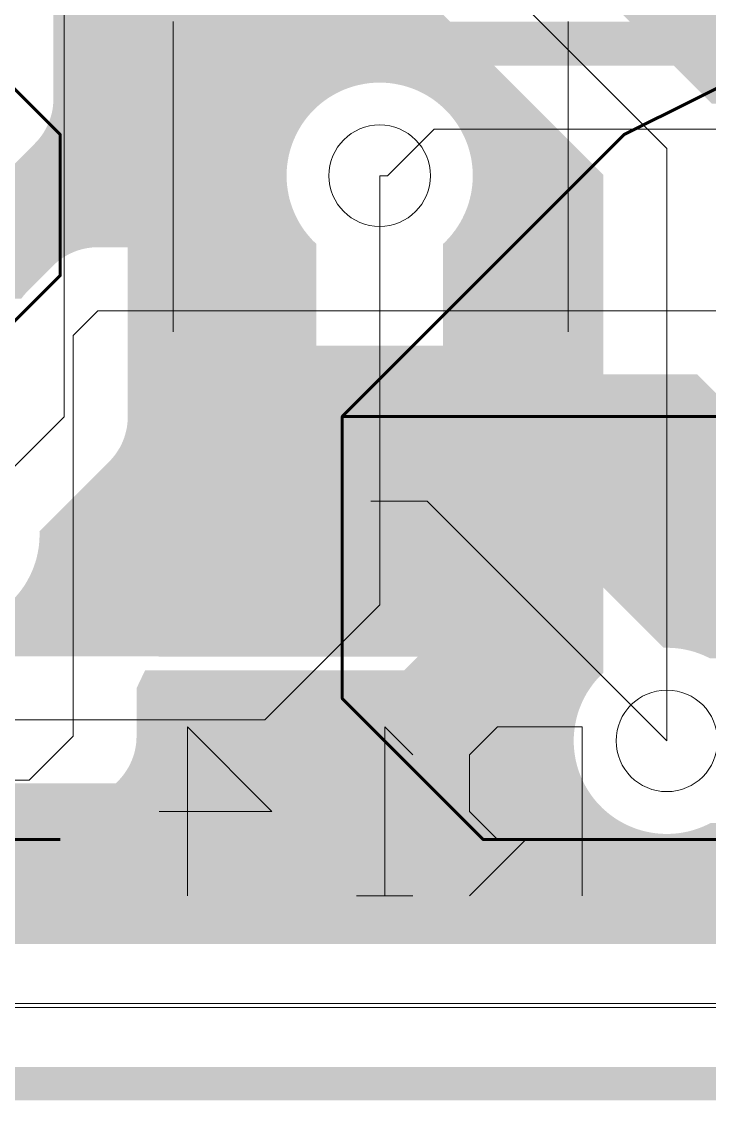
# Model space of a CAD drawing. Header units: millimetres. Extents: x 0 to 210, y 0 to 297.
# Drawn here: x 116.327 to 118.766, y 210.373 to 214.198 of the extents above; entities that cross this region are included whole.
import ezdxf

# ---------------------------------------------------------------- set-up
doc = ezdxf.new("R2010")
doc.units = ezdxf.units.MM
for name, pattern in [('K5LT32768', [0]), ('K5LT32769', [0]), ('K5LT32770', [0]), ('K5LT32773', [0]), ('K5LT32774', [0]), ('K5LT_BASIC', [0])]:
    doc.linetypes.add(name, pattern=pattern)

# ---------------------------------------------------------------- blocks, each defined once
blk = doc.blocks.new('U46')
at = {"color": 7, "linetype": 'K5LT32768', "lineweight": 18}
blk.add_circle((118.6151, 211.648), 0.18, dxfattribs=at)
blk = doc.blocks.new('U59')
at = {"color": 7, "linetype": 'K5LT32768', "lineweight": 18}
blk.add_circle((117.5968, 213.6518), 0.18, dxfattribs=at)
blk = doc.blocks.new('U118')
blk.add_hatch(color=7).paths.add_polyline_path([(118.215, 212.9481), (118.215, 212.0482), (116.915, 212.0482), (116.915, 212.9481)])
blk = doc.blocks.new('U221')
at = {"true_color": 0xff0000}
blk.add_hatch(color=1, dxfattribs=at).paths.add_polyline_path([(118.3166, 213.0497), (118.3166, 211.9466), (116.8134, 211.9466), (116.8134, 213.0497)])
blk = doc.blocks.new('U279')
at = {"color": 3, "linetype": 'K5LT32773', "lineweight": 18, "true_color": 0x00ff00}
blk.add_circle((118.6151, 211.648), 0.18, dxfattribs=at)
blk = doc.blocks.new('U292')
at = {"color": 3, "linetype": 'K5LT32773', "lineweight": 18, "true_color": 0x00ff00}
blk.add_circle((117.5968, 213.6518), 0.18, dxfattribs=at)

msp = doc.modelspace()

# ---------------------------------------------------------------- hatches: boundary and pattern name
for points in [[(116.4401, 214.1982), (116.4401, 215.398), (116.7649, 215.398), (116.765, 214.1982)], [(116.4401, 214.173), (116.4401, 214.1982), (119.4149, 214.1982), (119.4149, 214.173)], [(116.4401, 214.1029), (116.4401, 214.173), (123.1475, 214.173), (123.1764, 214.1029)], [(116.4401, 214.0419), (116.4401, 214.1029), (123.1764, 214.1029), (123.1157, 214.0419)], [(116.4401, 214.0417), (116.4401, 214.0419), (117.7896, 214.0419), (117.7771, 214.0417)], [(116.4401, 214.0407), (116.4401, 214.0417), (117.7771, 214.0417), (117.7644, 214.0407)], [(116.4401, 214.0389), (116.4401, 214.0407), (117.7644, 214.0407), (117.752, 214.0389)], [(116.4401, 214.0364), (116.4401, 214.0389), (117.752, 214.0389), (117.7395, 214.0364)], [(116.4401, 214.0333), (116.4401, 214.0364), (117.7395, 214.0364), (117.7273, 214.0333)], [(116.4401, 214.0295), (116.4401, 214.0333), (117.7273, 214.0333), (117.7154, 214.0295)], [(116.4401, 214.0249), (116.4401, 214.0295), (117.7154, 214.0295), (117.7035, 214.0249)], [(116.4401, 214.0198), (116.4401, 214.0249), (117.7035, 214.0249), (117.692, 214.0198)], [(116.4401, 214.014), (116.4401, 214.0198), (117.692, 214.0198), (117.6809, 214.014)], [(116.4401, 214.0074), (116.4401, 214.014), (117.6809, 214.014), (117.6699, 214.0074)], [(116.4401, 214.0005), (116.4401, 214.0074), (117.6699, 214.0074), (117.6595, 214.0005)], [(116.4401, 213.9929), (116.4401, 214.0005), (117.6595, 214.0005), (117.6494, 213.9929)], [(116.4401, 213.9848), (116.4401, 213.9929), (117.6494, 213.9929), (117.6397, 213.9848)], [(116.4401, 213.9817), (116.4401, 213.9848), (117.6397, 213.9848), (117.6365, 213.9817)], [(116.4401, 213.981), (116.4401, 213.9817), (117.5892, 213.9817), (117.5739, 213.981)], [(116.4401, 213.9797), (116.4401, 213.981), (117.5739, 213.981), (117.5587, 213.9797)], [(116.4401, 213.9774), (116.4401, 213.9797), (117.5587, 213.9797), (117.5437, 213.9774)], [(116.4401, 213.9746), (116.4401, 213.9774), (117.5437, 213.9774), (117.5287, 213.9746)], [(116.4401, 213.9713), (116.4401, 213.9746), (117.5287, 213.9746), (117.5137, 213.9713)], [(116.4401, 213.967), (116.4401, 213.9713), (117.5137, 213.9713), (117.4992, 213.967)], [(116.4401, 213.9622), (116.4401, 213.967), (117.4992, 213.967), (117.4848, 213.9622)], [(116.4401, 213.9569), (116.4401, 213.9622), (117.4848, 213.9622), (117.4705, 213.9569)], [(116.4401, 213.9505), (116.4401, 213.9569), (117.4705, 213.9569), (117.4566, 213.9505)], [(116.4401, 213.9439), (116.4401, 213.9505), (117.4566, 213.9505), (117.4429, 213.9439)], [(116.4401, 213.9363), (116.4401, 213.9439), (117.4429, 213.9439), (117.4297, 213.9363)], [(116.4401, 213.9284), (116.4401, 213.9363), (117.4297, 213.9363), (117.4167, 213.9284)], [(116.4374, 213.8906), (116.4385, 213.8997), (117.379, 213.8997), (117.3689, 213.8906)], [(116.4385, 213.8997), (116.4386, 213.9007), (117.3801, 213.9007), (117.379, 213.8997)], [(116.4386, 213.9007), (116.4396, 213.9106), (117.3918, 213.9106), (117.3801, 213.9007)], [(116.4396, 213.9106), (116.4398, 213.9124), (117.3942, 213.9124), (117.3918, 213.9106)], [(116.4398, 213.9124), (116.44, 213.9198), (117.404, 213.9198), (117.3942, 213.9124)], [(116.44, 213.9198), (116.4401, 213.9249), (117.4115, 213.9249), (117.404, 213.9198)], [(116.4401, 213.9249), (116.4401, 213.9284), (117.4167, 213.9284), (117.4115, 213.9249)], [(116.4274, 213.8507), (116.4293, 213.8568), (117.338, 213.8568), (117.3334, 213.8507)], [(116.4293, 213.8568), (116.4312, 213.8626), (117.3429, 213.8626), (117.338, 213.8568)], [(116.4312, 213.8626), (116.4328, 213.8685), (117.3479, 213.8685), (117.3429, 213.8626)], [(116.4328, 213.8685), (116.4345, 213.8748), (117.3536, 213.8748), (117.3479, 213.8685)], [(116.4345, 213.8748), (116.4355, 213.8796), (117.358, 213.8796), (117.3536, 213.8748)], [(116.4355, 213.8796), (116.437, 213.8873), (117.3656, 213.8873), (117.358, 213.8796)], [(116.437, 213.8873), (116.4374, 213.8906), (117.3689, 213.8906), (117.3656, 213.8873)], [(116.4058, 213.8057), (116.4119, 213.8161), (117.3107, 213.8161), (117.3049, 213.8057)], [(116.4119, 213.8161), (116.4133, 213.8189), (117.3123, 213.8189), (117.3107, 213.8161)], [(116.4133, 213.8189), (116.4177, 213.8273), (117.3174, 213.8273), (117.3123, 213.8189)], [(116.4177, 213.8273), (116.4198, 213.8319), (117.3202, 213.8319), (117.3174, 213.8273)], [(116.4198, 213.8319), (116.423, 213.8387), (117.3248, 213.8387), (117.3202, 213.8319)], [(116.423, 213.8387), (116.4252, 213.8446), (117.3288, 213.8446), (117.3248, 213.8387)], [(116.4252, 213.8446), (116.4274, 213.8507), (117.3334, 213.8507), (117.3288, 213.8446)], [(116.3829, 213.775), (116.3855, 213.778), (117.292, 213.778), (117.2908, 213.775)], [(116.3855, 213.778), (116.391, 213.7846), (117.2949, 213.7846), (117.292, 213.778)], [(116.391, 213.7846), (116.3965, 213.792), (117.2981, 213.792), (117.2949, 213.7846)], [(116.3965, 213.792), (116.3984, 213.7946), (117.2993, 213.7946), (117.2981, 213.792)], [(116.3984, 213.7946), (116.4055, 213.8052), (117.3047, 213.8052), (117.2993, 213.7946)], [(116.4055, 213.8052), (116.4058, 213.8057), (117.3049, 213.8057), (117.3047, 213.8052)], [(116.3431, 213.7349), (116.3575, 213.7493), (117.2816, 213.7493), (117.2773, 213.7349)], [(116.3575, 213.7493), (116.372, 213.7638), (117.2864, 213.7638), (117.2816, 213.7493)], [(116.372, 213.7638), (116.374, 213.7658), (117.2872, 213.7658), (117.2864, 213.7638)], [(116.374, 213.7658), (116.3829, 213.775), (117.2908, 213.775), (117.2872, 213.7658)], [(116.2981, 213.6899), (116.3131, 213.7049), (117.2712, 213.7049), (117.2689, 213.6899)], [(116.3131, 213.7049), (116.3281, 213.7199), (117.2739, 213.7199), (117.2712, 213.7049)], [(116.3281, 213.7199), (116.3431, 213.7349), (117.2773, 213.7349), (117.2739, 213.7199)], [(116.2677, 213.6594), (116.2829, 213.6747), (117.2676, 213.6747), (117.2668, 213.6594)], [(116.2829, 213.6747), (116.2981, 213.6899), (117.2689, 213.6899), (117.2676, 213.6747)], [(116.222, 213.6137), (116.2372, 213.6289), (117.2676, 213.6289), (117.2689, 213.6137)], [(116.2372, 213.6289), (116.2524, 213.6442), (117.2668, 213.6442), (117.2676, 213.6289)], [(116.2524, 213.6442), (116.2677, 213.6594), (117.2668, 213.6594), (117.2668, 213.6442)], [(116.192, 213.5837), (116.207, 213.5987), (117.2712, 213.5987), (117.2739, 213.5837)], [(116.207, 213.5987), (116.222, 213.6137), (117.2689, 213.6137), (117.2712, 213.5987)], [(116.1478, 213.5395), (116.1623, 213.554), (117.2816, 213.554), (117.2864, 213.5395)], [(116.1623, 213.554), (116.177, 213.5687), (117.2773, 213.5687), (117.2816, 213.554)], [(116.177, 213.5687), (116.192, 213.5837), (117.2739, 213.5837), (117.2773, 213.5687)], [(116.1062, 213.4979), (116.1199, 213.5116), (117.2981, 213.5116), (117.3049, 213.4979)], [(116.1199, 213.5116), (116.1336, 213.5253), (117.292, 213.5253), (117.2981, 213.5116)], [(116.1336, 213.5253), (116.1478, 213.5395), (117.2864, 213.5395), (117.292, 213.5253)], [(116.0651, 213.4567), (116.0823, 213.474), (117.3187, 213.474), (117.3148, 213.4567)], [(116.0823, 213.474), (116.0928, 213.4844), (117.3123, 213.4844), (117.3187, 213.474)], [(116.0928, 213.4844), (116.1062, 213.4979), (117.3049, 213.4979), (117.3123, 213.4844)], [(116.0346, 213.4262), (116.0651, 213.4567), (117.3148, 213.4567), (117.3039, 213.4262)], [(116.0034, 213.395), (116.0052, 213.3968), (116.5724, 213.3968), (116.56, 213.395)], [(116.0052, 213.3968), (116.0062, 213.3978), (116.5849, 213.3978), (116.5724, 213.3968)], [(116.0062, 213.3978), (116.0064, 213.3981), (116.5975, 213.3981), (116.5849, 213.3978)], [(116.0064, 213.3981), (116.0125, 213.4042), (117.2869, 213.4042), (117.2798, 213.3981)], [(116.0125, 213.4042), (116.0346, 213.4262), (117.3039, 213.4262), (117.2869, 213.4042)], [(115.9651, 213.3567), (115.9719, 213.3635), (116.4777, 213.3635), (116.4672, 213.3567)], [(115.9719, 213.3635), (115.9785, 213.3701), (116.4886, 213.3701), (116.4777, 213.3635)], [(115.9785, 213.3701), (115.9841, 213.3757), (116.4998, 213.3757), (116.4886, 213.3701)], [(115.9841, 213.3757), (115.9894, 213.381), (116.5114, 213.381), (116.4998, 213.3757)], [(115.9894, 213.381), (115.994, 213.3856), (116.5231, 213.3856), (116.5114, 213.381)], [(115.994, 213.3856), (115.9978, 213.3894), (116.5353, 213.3894), (116.5231, 213.3856)], [(115.9978, 213.3894), (116.0009, 213.3925), (116.5475, 213.3925), (116.5353, 213.3894)], [(116.0009, 213.3925), (116.0034, 213.395), (116.56, 213.395), (116.5475, 213.3925)], [(115.93, 213.3216), (115.9407, 213.3323), (116.4383, 213.3323), (116.4276, 213.3216)], [(115.9303, 213.3178), (115.93, 213.3216), (116.4276, 213.3216), (116.4238, 213.3178)], [(115.9407, 213.3323), (115.9493, 213.3409), (116.4474, 213.3409), (116.4383, 213.3323)], [(115.9493, 213.3409), (115.9575, 213.349), (116.4571, 213.349), (116.4474, 213.3409)], [(115.9575, 213.349), (115.9651, 213.3567), (116.4672, 213.3567), (116.4571, 213.349)], [(115.9283, 213.2721), (115.9295, 213.2873), (116.3933, 213.2873), (116.3781, 213.2721)], [(115.9295, 213.2873), (115.9303, 213.3026), (116.4086, 213.3026), (116.3933, 213.2873)], [(115.9303, 213.3026), (115.9303, 213.3178), (116.4238, 213.3178), (116.4086, 213.3026)], [(115.9232, 213.2421), (115.9236, 213.2444), (116.3504, 213.2444), (116.3482, 213.2421)], [(115.9236, 213.2444), (115.926, 213.2571), (116.3631, 213.2571), (116.3504, 213.2444)], [(115.926, 213.2571), (115.9283, 213.2721), (116.3781, 213.2721), (116.3631, 213.2571)], [(115.9164, 213.2154), (115.9194, 213.2256), (116.3336, 213.2256), (116.326, 213.2154)], [(115.9194, 213.2256), (115.9199, 213.2271), (116.3349, 213.2271), (116.3336, 213.2256)], [(115.9199, 213.2271), (115.9217, 213.2352), (116.3418, 213.2352), (116.3349, 213.2271)], [(115.9217, 213.2352), (115.9232, 213.2421), (116.3482, 213.2421), (116.3418, 213.2352)], [(118.3649, 212.3137), (118.3649, 212.948), (118.7218, 212.948), (119.3557, 212.3137)], [(118.3649, 212.3051), (118.3649, 212.3137), (119.3557, 212.3137), (119.3649, 212.3051)], [(118.3649, 212.297), (118.3649, 212.3051), (119.3649, 212.3051), (119.3745, 212.297)], [(118.3649, 212.2893), (118.3649, 212.297), (119.3745, 212.297), (119.3847, 212.2893)], [(118.3649, 212.2825), (118.3649, 212.2893), (119.3847, 212.2893), (119.3951, 212.2825)], [(118.3649, 212.2761), (118.3649, 212.2825), (119.3951, 212.2825), (119.406, 212.2761)], [(118.3649, 212.2716), (118.3649, 212.2761), (119.406, 212.2761), (119.4149, 212.2716)], [(118.3649, 212.2165), (118.3649, 212.2716), (119.4149, 212.2716), (119.4149, 212.2165)], [(118.6034, 211.9779), (118.3649, 212.2165), (119.4149, 212.2165), (119.4149, 211.9779)], [(118.6379, 211.9774), (118.6227, 211.9779), (119.4149, 211.9779), (119.4149, 211.9774)], [(118.6529, 211.9759), (118.6379, 211.9774), (119.4149, 211.9774), (119.4149, 211.9759)], [(118.6682, 211.9739), (118.6529, 211.9759), (119.4149, 211.9759), (119.4149, 211.9739)], [(118.6831, 211.9711), (118.6682, 211.9739), (119.4149, 211.9739), (119.4149, 211.9711)], [(118.6979, 211.9675), (118.6831, 211.9711), (119.4149, 211.9711), (119.4149, 211.9675)], [(118.7126, 211.9635), (118.6979, 211.9675), (119.4149, 211.9675), (119.4149, 211.9635)], [(118.7271, 211.9584), (118.7126, 211.9635), (119.4149, 211.9635), (119.4149, 211.9584)], [(118.7413, 211.9531), (118.7271, 211.9584), (119.4149, 211.9584), (119.4149, 211.9531)], [(118.7553, 211.9467), (118.7413, 211.9531), (119.4149, 211.9531), (119.4149, 211.9467)], [(118.769, 211.9401), (118.7553, 211.9467), (119.4149, 211.9467), (119.4149, 211.9401)], [(116.7347, 211.8344), (116.7649, 211.8979), (118.0466, 211.8979), (118.1101, 211.8344)], [(116.7347, 211.6645), (116.7347, 211.8344), (118.1101, 211.8344), (118.28, 211.6645)], [(116.7317, 211.6269), (116.7334, 211.6394), (118.2849, 211.6394), (118.2855, 211.6269)], [(116.7334, 211.6394), (116.7335, 211.6404), (118.2849, 211.6404), (118.2849, 211.6394)], [(116.7335, 211.6404), (116.7345, 211.6518), (118.2849, 211.6518), (118.2849, 211.6404)], [(116.7345, 211.6556), (116.7346, 211.6594), (118.2851, 211.6594), (118.2849, 211.6556)], [(116.7345, 211.6518), (116.7345, 211.6556), (118.2849, 211.6556), (118.2849, 211.6518)], [(116.7346, 211.6594), (116.7347, 211.6645), (118.28, 211.6645), (118.2851, 211.6594)], [(116.7236, 211.5949), (116.7261, 211.6023), (118.2882, 211.6023), (118.2892, 211.5949)], [(116.7261, 211.6023), (116.728, 211.6099), (118.2872, 211.6099), (118.2882, 211.6023)], [(116.728, 211.6099), (116.7291, 211.6145), (118.2867, 211.6145), (118.2872, 211.6099)], [(116.7291, 211.6145), (116.7313, 211.6251), (118.2856, 211.6251), (118.2867, 211.6145)], [(116.7313, 211.6251), (116.7317, 211.6269), (118.2855, 211.6269), (118.2856, 211.6251)], [(116.7068, 211.5555), (116.7114, 211.5649), (118.2955, 211.5649), (118.2982, 211.5555)], [(116.7114, 211.5649), (116.7124, 211.567), (118.2951, 211.567), (118.2955, 211.5649)], [(116.7124, 211.567), (116.7177, 211.5784), (118.2923, 211.5784), (118.2951, 211.567)], [(116.7177, 211.5784), (116.7183, 211.5799), (118.292, 211.5799), (118.2923, 211.5784)], [(116.7183, 211.5799), (116.722, 211.5901), (118.2901, 211.5901), (118.292, 211.5799)], [(116.722, 211.5901), (116.7236, 211.5949), (118.2892, 211.5949), (118.2901, 211.5901)], [(116.6776, 211.5144), (116.6838, 211.5218), (118.31, 211.5218), (118.3132, 211.5144)], [(116.6838, 211.5218), (116.6857, 211.524), (118.3091, 211.524), (118.31, 211.5218)], [(116.6857, 211.524), (116.6933, 211.5342), (118.3051, 211.5342), (118.3091, 211.524)], [(116.6933, 211.5342), (116.6944, 211.536), (118.3044, 211.536), (118.3051, 211.5342)], [(116.6944, 211.536), (116.7002, 211.5449), (118.3015, 211.5449), (118.3044, 211.536)], [(116.7002, 211.5449), (116.7036, 211.5505), (118.2996, 211.5505), (118.3015, 211.5449)], [(116.7036, 211.5505), (116.7068, 211.5555), (118.2982, 211.5555), (118.2996, 211.5505)], [(116.6443, 211.4809), (116.6575, 211.4941), (118.323, 211.4941), (118.3303, 211.4809)], [(116.6575, 211.4941), (116.6687, 211.5052), (118.3174, 211.5052), (118.323, 211.4941)], [(116.6687, 211.5052), (116.6689, 211.5053), (118.3174, 211.5052)], [(116.6689, 211.5053), (116.6713, 211.5078), (118.3161, 211.5078), (118.3174, 211.5053)], [(116.6713, 211.5078), (116.6776, 211.5144), (118.3132, 211.5144), (118.3161, 211.5078)], [(116.6064, 211.443), (116.6186, 211.4552), (118.3471, 211.4552), (118.3562, 211.443)], [(116.6186, 211.4552), (116.6313, 211.4679), (118.3385, 211.4679), (118.3471, 211.4552)], [(116.6313, 211.4679), (116.6443, 211.4809), (118.3303, 211.4809), (118.3385, 211.4679)], [(116.5625, 211.3991), (116.5727, 211.4092), (118.387, 211.4092), (118.3984, 211.3991)], [(116.5727, 211.4092), (116.5836, 211.4202), (118.3763, 211.4202), (118.387, 211.4092)], [(116.5836, 211.4202), (116.5948, 211.4313), (118.3659, 211.4313), (118.3763, 211.4202)], [(116.5948, 211.4313), (116.6064, 211.443), (118.3562, 211.443), (118.3659, 211.4313)], [(116.5269, 211.3635), (116.5348, 211.3714), (118.4347, 211.3714), (118.4477, 211.3635)], [(116.5348, 211.3714), (116.5434, 211.38), (118.4223, 211.38), (118.4347, 211.3714)], [(116.5434, 211.38), (116.5526, 211.3892), (118.4101, 211.3892), (118.4223, 211.38)], [(116.5526, 211.3892), (116.5625, 211.3991), (118.3984, 211.3991), (118.4101, 211.3892)], [(116.4888, 211.3285), (116.4939, 211.3323), (118.519, 211.3323), (118.532, 211.3285)], [(116.4939, 211.3323), (116.4945, 211.3328), (118.5173, 211.3328), (118.519, 211.3323)], [(116.4945, 211.3328), (116.5003, 211.3376), (118.5028, 211.3376), (118.5173, 211.3328)], [(116.5003, 211.3376), (116.5036, 211.3404), (118.4957, 211.3404), (118.5028, 211.3376)], [(116.5036, 211.3404), (116.5064, 211.3432), (118.4886, 211.3432), (118.4957, 211.3404)], [(116.5064, 211.3432), (116.5127, 211.3493), (118.4746, 211.3493), (118.4886, 211.3432)], [(116.5127, 211.3493), (116.5196, 211.3562), (118.4611, 211.3562), (118.4746, 211.3493)], [(116.5196, 211.3562), (116.5269, 211.3635), (118.4477, 211.3635), (118.4611, 211.3562)], [(118.6979, 211.3285), (118.7126, 211.3328), (120.5312, 211.3328), (120.5269, 211.3285)], [(118.7126, 211.3328), (118.7271, 211.3376), (120.5361, 211.3376), (120.5312, 211.3328)], [(118.7271, 211.3376), (118.7413, 211.3432), (120.5417, 211.3432), (120.5361, 211.3376)], [(118.7413, 211.3432), (118.7553, 211.3493), (120.5478, 211.3493), (120.5417, 211.3432)], [(118.7553, 211.3493), (118.769, 211.3562), (120.5546, 211.3562), (120.5478, 211.3493)], [(116.4035, 211.2888), (116.4157, 211.2921), (120.4906, 211.2921), (120.4873, 211.2888)], [(116.4157, 211.2921), (116.4279, 211.296), (120.4944, 211.296), (120.4906, 211.2921)], [(116.4279, 211.296), (116.4396, 211.3003), (120.4987, 211.3003), (120.4944, 211.296)], [(116.4396, 211.3003), (116.4512, 211.3056), (120.5041, 211.3056), (120.4987, 211.3003)], [(116.4512, 211.3056), (116.4624, 211.3114), (120.5099, 211.3114), (120.5041, 211.3056)], [(116.4624, 211.3114), (116.4733, 211.3178), (120.5163, 211.3178), (120.5099, 211.3114)], [(116.4733, 211.3178), (116.4737, 211.3181), (120.5165, 211.3181), (120.5163, 211.3178)], [(116.4737, 211.3181), (116.4749, 211.3188), (118.5922, 211.3188), (118.6074, 211.3181)], [(116.4749, 211.3188), (116.4768, 211.3201), (118.577, 211.3201), (118.5922, 211.3188)], [(116.4768, 211.3201), (116.4803, 211.3224), (118.5617, 211.3224), (118.577, 211.3201)], [(116.4803, 211.3224), (116.4838, 211.3247), (118.5495, 211.3247), (118.5617, 211.3224)], [(116.4838, 211.3247), (116.4844, 211.3252), (118.5467, 211.3252), (118.5495, 211.3247)], [(116.4844, 211.3252), (116.4888, 211.3285), (118.532, 211.3285), (118.5467, 211.3252)], [(118.6227, 211.3181), (118.6379, 211.3188), (120.5173, 211.3188), (120.5165, 211.3181)], [(118.6379, 211.3188), (118.6529, 211.3201), (120.5185, 211.3201), (120.5173, 211.3188)], [(118.6529, 211.3201), (118.6682, 211.3224), (120.5208, 211.3224), (120.5185, 211.3201)], [(118.6682, 211.3224), (118.6831, 211.3252), (120.5236, 211.3252), (120.5208, 211.3224)], [(118.6831, 211.3252), (118.6979, 211.3285), (120.5269, 211.3285), (120.5236, 211.3252)], [(109.8772, 210.9416), (109.5356, 211.2833), (120.4817, 211.2833), (120.1401, 210.9416)], [(116.3535, 211.2833), (116.3662, 211.2835), (120.482, 211.2835), (120.4817, 211.2833)], [(116.3662, 211.2835), (116.3786, 211.2848), (120.4832, 211.2848), (120.482, 211.2835)], [(116.3786, 211.2848), (116.3913, 211.2866), (120.485, 211.2866), (120.4832, 211.2848)], [(116.3913, 211.2866), (116.4035, 211.2888), (120.4873, 211.2888), (120.485, 211.2866)], [(84.815, 210.3732), (84.815, 210.4913), (133.315, 210.4913), (133.315, 210.3732)]]:
    msp.add_hatch(color=7).paths.add_polyline_path(points)
at = {"true_color": 0x00ff00}
for points in [[(118.7741, 213.9071), (118.3532, 214.328), (119.6666, 214.328), (120.0875, 213.9071)], [(116.7035, 213.9817), (116.7035, 214.2345), (117.8104, 214.2345), (118.0631, 213.9817)], [(116.7035, 213.981), (116.7035, 213.9817), (117.5892, 213.9817), (117.5739, 213.981)], [(116.7035, 213.9797), (116.7035, 213.981), (117.5739, 213.981), (117.5587, 213.9797)], [(116.7035, 213.9774), (116.7035, 213.9797), (117.5587, 213.9797), (117.5437, 213.9774)], [(116.7035, 213.9746), (116.7035, 213.9774), (117.5437, 213.9774), (117.5287, 213.9746)], [(116.7035, 213.9713), (116.7035, 213.9746), (117.5287, 213.9746), (117.5137, 213.9713)], [(116.7035, 213.967), (116.7035, 213.9713), (117.5137, 213.9713), (117.4992, 213.967)], [(117.6196, 213.981), (117.6044, 213.9817), (118.0631, 213.9817), (118.0639, 213.981)], [(117.6349, 213.9797), (117.6196, 213.981), (118.0639, 213.981), (118.0651, 213.9797)], [(117.6499, 213.9774), (117.6349, 213.9797), (118.0651, 213.9797), (118.0674, 213.9774)], [(117.6649, 213.9746), (117.6499, 213.9774), (118.0674, 213.9774), (118.0702, 213.9746)], [(117.6798, 213.9713), (117.6649, 213.9746), (118.0702, 213.9746), (118.0735, 213.9713)], [(117.6946, 213.967), (117.6798, 213.9713), (118.0735, 213.9713), (118.0778, 213.967)], [(116.7035, 213.9622), (116.7035, 213.967), (117.4992, 213.967), (117.4848, 213.9622)], [(116.7035, 213.9569), (116.7035, 213.9622), (117.4848, 213.9622), (117.4705, 213.9569)], [(116.7035, 213.9505), (116.7035, 213.9569), (117.4705, 213.9569), (117.4566, 213.9505)], [(116.7035, 213.9439), (116.7035, 213.9505), (117.4566, 213.9505), (117.4429, 213.9439)], [(116.7035, 213.9363), (116.7035, 213.9439), (117.4429, 213.9439), (117.4297, 213.9363)], [(116.7035, 213.9284), (116.7035, 213.9363), (117.4297, 213.9363), (117.4167, 213.9284)], [(117.7088, 213.9622), (117.6946, 213.967), (118.0778, 213.967), (118.0827, 213.9622)], [(117.723, 213.9569), (117.7088, 213.9622), (118.0827, 213.9622), (118.088, 213.9569)], [(117.737, 213.9505), (117.723, 213.9569), (118.088, 213.9569), (118.0944, 213.9505)], [(117.7507, 213.9439), (117.737, 213.9505), (118.0944, 213.9505), (118.101, 213.9439)], [(117.7642, 213.9363), (117.7507, 213.9439), (118.101, 213.9439), (118.1086, 213.9363)], [(117.7771, 213.9284), (117.7642, 213.9363), (118.1086, 213.9363), (118.1165, 213.9284)], [(116.7035, 213.9198), (116.7035, 213.9284), (117.4167, 213.9284), (117.404, 213.9198)], [(116.7035, 213.9106), (116.7035, 213.9198), (117.404, 213.9198), (117.3918, 213.9106)], [(116.7035, 213.9007), (116.7035, 213.9106), (117.3918, 213.9106), (117.3801, 213.9007)], [(116.7035, 213.8906), (116.7035, 213.9007), (117.3801, 213.9007), (117.3689, 213.8906)], [(117.7896, 213.9198), (117.7771, 213.9284), (118.1165, 213.9284), (118.1251, 213.9198)], [(117.8018, 213.9106), (117.7896, 213.9198), (118.1251, 213.9198), (118.1342, 213.9106)], [(117.8134, 213.9007), (117.8018, 213.9106), (118.1342, 213.9106), (118.1441, 213.9007)], [(117.8249, 213.8906), (117.8134, 213.9007), (118.1441, 213.9007), (118.1543, 213.8906)], [(116.7035, 213.8796), (116.7035, 213.8906), (117.3689, 213.8906), (117.358, 213.8796)], [(116.7035, 213.8685), (116.7035, 213.8796), (117.358, 213.8796), (117.3479, 213.8685)], [(116.7035, 213.8568), (116.7035, 213.8685), (117.3479, 213.8685), (117.338, 213.8568)], [(116.7035, 213.8446), (116.7035, 213.8568), (117.338, 213.8568), (117.3288, 213.8446)], [(117.8355, 213.8796), (117.8249, 213.8906), (118.1543, 213.8906), (118.1652, 213.8796)], [(117.846, 213.8685), (117.8355, 213.8796), (118.1652, 213.8796), (118.1764, 213.8685)], [(117.8556, 213.8568), (117.846, 213.8685), (118.1764, 213.8685), (118.1881, 213.8568)], [(117.8648, 213.8446), (117.8556, 213.8568), (118.1881, 213.8568), (118.2003, 213.8446)], [(116.7035, 213.8319), (116.7035, 213.8446), (117.3288, 213.8446), (117.3202, 213.8319)], [(116.7035, 213.8189), (116.7035, 213.8319), (117.3202, 213.8319), (117.3123, 213.8189)], [(116.7035, 213.8057), (116.7035, 213.8189), (117.3123, 213.8189), (117.3049, 213.8057)], [(117.8734, 213.8319), (117.8648, 213.8446), (118.2003, 213.8446), (118.213, 213.8319)], [(117.8815, 213.8189), (117.8734, 213.8319), (118.213, 213.8319), (118.2259, 213.8189)], [(117.8889, 213.8057), (117.8815, 213.8189), (118.2259, 213.8189), (118.2391, 213.8057)], [(116.7035, 213.792), (116.7035, 213.8057), (117.3049, 213.8057), (117.2981, 213.792)], [(116.7035, 213.778), (116.7035, 213.792), (117.2981, 213.792), (117.292, 213.778)], [(116.7035, 213.7638), (116.7035, 213.778), (117.292, 213.778), (117.2864, 213.7638)], [(117.8957, 213.792), (117.8889, 213.8057), (118.2391, 213.8057), (118.2529, 213.792)], [(117.9018, 213.778), (117.8957, 213.792), (118.2529, 213.792), (118.2668, 213.778)], [(117.9074, 213.7638), (117.9018, 213.778), (118.2668, 213.778), (118.2811, 213.7638)], [(116.7035, 213.7493), (116.7035, 213.7638), (117.2864, 213.7638), (117.2816, 213.7493)], [(116.7035, 213.7349), (116.7035, 213.7493), (117.2816, 213.7493), (117.2773, 213.7349)], [(117.9122, 213.7493), (117.9074, 213.7638), (118.2811, 213.7638), (118.2955, 213.7493)], [(117.9163, 213.7349), (117.9122, 213.7493), (118.2955, 213.7493), (118.31, 213.7349)], [(116.7035, 213.7199), (116.7035, 213.7349), (117.2773, 213.7349), (117.2739, 213.7199)], [(116.7035, 213.7049), (116.7035, 213.7199), (117.2739, 213.7199), (117.2712, 213.7049)], [(116.7035, 213.6899), (116.7035, 213.7049), (117.2712, 213.7049), (117.2689, 213.6899)], [(117.9199, 213.7199), (117.9163, 213.7349), (118.31, 213.7349), (118.325, 213.7199)], [(117.9227, 213.7049), (117.9199, 213.7199), (118.325, 213.7199), (118.34, 213.7049)], [(117.9247, 213.6899), (117.9227, 213.7049), (118.34, 213.7049), (118.355, 213.6899)], [(116.7035, 213.6747), (116.7035, 213.6899), (117.2689, 213.6899), (117.2676, 213.6747)], [(116.7035, 213.6594), (116.7035, 213.6747), (117.2676, 213.6747), (117.2668, 213.6594)], [(117.9262, 213.6747), (117.9247, 213.6899), (118.355, 213.6899), (118.3702, 213.6747)], [(117.9267, 213.6594), (117.9262, 213.6747), (118.3702, 213.6747), (118.3855, 213.6594)], [(116.7035, 213.6442), (116.7035, 213.6594), (117.2668, 213.6594), (117.2668, 213.6442)], [(116.7035, 213.6289), (116.7035, 213.6442), (117.2668, 213.6442), (117.2676, 213.6289)], [(116.7035, 213.6137), (116.7035, 213.6289), (117.2676, 213.6289), (117.2689, 213.6137)], [(117.9247, 213.6137), (117.9262, 213.6289), (118.39, 213.6289), (118.39, 213.6137)], [(117.9262, 213.6289), (117.9267, 213.6442), (118.39, 213.6442), (118.39, 213.6289)], [(117.9267, 213.6549), (117.9267, 213.6594), (118.3855, 213.6594), (118.39, 213.6549)], [(117.9267, 213.6442), (117.9267, 213.6549), (118.39, 213.6549), (118.39, 213.6442)], [(116.7035, 213.5987), (116.7035, 213.6137), (117.2689, 213.6137), (117.2712, 213.5987)], [(116.7035, 213.5837), (116.7035, 213.5987), (117.2712, 213.5987), (117.2739, 213.5837)], [(117.9199, 213.5837), (117.9227, 213.5987), (118.39, 213.5987), (118.39, 213.5837)], [(117.9227, 213.5987), (117.9247, 213.6137), (118.39, 213.6137), (118.39, 213.5987)], [(116.7035, 213.5687), (116.7035, 213.5837), (117.2739, 213.5837), (117.2773, 213.5687)], [(116.7035, 213.554), (116.7035, 213.5687), (117.2773, 213.5687), (117.2816, 213.554)], [(116.7035, 213.5395), (116.7035, 213.554), (117.2816, 213.554), (117.2864, 213.5395)], [(117.9074, 213.5395), (117.9123, 213.554), (118.39, 213.554), (118.39, 213.5395)], [(117.9123, 213.554), (117.9163, 213.5687), (118.39, 213.5687), (118.39, 213.554)], [(117.9163, 213.5687), (117.9199, 213.5837), (118.39, 213.5837), (118.39, 213.5687)], [(116.7035, 213.5253), (116.7035, 213.5395), (117.2864, 213.5395), (117.292, 213.5253)], [(116.7035, 213.5116), (116.7035, 213.5253), (117.292, 213.5253), (117.2981, 213.5116)], [(116.7035, 213.4979), (116.7035, 213.5116), (117.2981, 213.5116), (117.3049, 213.4979)], [(117.8889, 213.4979), (117.8957, 213.5116), (118.39, 213.5116), (118.39, 213.4979)], [(117.8957, 213.5116), (117.9018, 213.5253), (118.39, 213.5253), (118.39, 213.5116)], [(117.9018, 213.5253), (117.9074, 213.5395), (118.39, 213.5395), (118.39, 213.5253)], [(116.7035, 213.4844), (116.7035, 213.4979), (117.3049, 213.4979), (117.3123, 213.4844)], [(116.7035, 213.4715), (116.7035, 213.4844), (117.3123, 213.4844), (117.3202, 213.4715)], [(117.8734, 213.4715), (117.8815, 213.4844), (118.39, 213.4844), (118.39, 213.4715)], [(117.8815, 213.4844), (117.8889, 213.4979), (118.39, 213.4979), (118.39, 213.4844)], [(116.7035, 213.459), (116.7035, 213.4715), (117.3202, 213.4715), (117.3288, 213.459)], [(116.7035, 213.4468), (116.7035, 213.459), (117.3288, 213.459), (117.338, 213.4468)], [(116.7035, 213.4351), (116.7035, 213.4468), (117.338, 213.4468), (117.3479, 213.4351)], [(116.7035, 213.4237), (116.7035, 213.4351), (117.3479, 213.4351), (117.358, 213.4237)], [(117.8355, 213.4237), (117.846, 213.4351), (118.39, 213.4351), (118.39, 213.4237)], [(117.846, 213.4351), (117.8556, 213.4468), (118.39, 213.4468), (118.39, 213.4351)], [(117.8556, 213.4468), (117.8648, 213.459), (118.39, 213.459), (118.39, 213.4468)], [(117.8648, 213.459), (117.8734, 213.4715), (118.39, 213.4715), (118.39, 213.459)], [(116.7035, 213.413), (116.7035, 213.4237), (117.358, 213.4237), (117.3689, 213.413)], [(116.7035, 213.4105), (116.7035, 213.413), (117.3689, 213.413), (117.3717, 213.4105)], [(116.7035, 212.7971), (116.7035, 213.4105), (117.3717, 213.4105), (117.3717, 212.7971)], [(117.8218, 213.4105), (117.8249, 213.413), (118.39, 213.413), (118.39, 213.4105)], [(117.8218, 212.1298), (117.8218, 213.4105), (118.39, 213.4105), (118.39, 212.1298)], [(117.8249, 213.413), (117.8355, 213.4237), (118.39, 213.4237), (118.39, 213.413)], [(116.7022, 212.7719), (116.7032, 212.7844), (117.3717, 212.7844), (117.3717, 212.7719)], [(116.7032, 212.7844), (116.7035, 212.7971), (117.3717, 212.7971), (117.3717, 212.7844)], [(116.6948, 212.7349), (116.6979, 212.7471), (117.3717, 212.7471), (117.3717, 212.7349)], [(116.6979, 212.7471), (116.7004, 212.7595), (117.3717, 212.7595), (117.3717, 212.7471)], [(116.7004, 212.7595), (116.7022, 212.7719), (117.3717, 212.7719), (117.3717, 212.7595)], [(116.6814, 212.6996), (116.6864, 212.711), (117.3717, 212.711), (117.3717, 212.6996)], [(116.6864, 212.711), (116.691, 212.7227), (117.3717, 212.7227), (117.3717, 212.711)], [(116.691, 212.7227), (116.6948, 212.7349), (117.3717, 212.7349), (117.3717, 212.7227)], [(116.6621, 212.6668), (116.6689, 212.6775), (117.3717, 212.6775), (117.3717, 212.6668)], [(116.6689, 212.6775), (116.6755, 212.6881), (117.3717, 212.6881), (117.3717, 212.6775)], [(116.6755, 212.6881), (116.6814, 212.6996), (117.3717, 212.6996), (117.3717, 212.6881)], [(116.3905, 212.3909), (116.6377, 212.6378), (117.3717, 212.6378), (117.3717, 212.3909)], [(116.6377, 212.6378), (116.6463, 212.6472), (117.3717, 212.6472), (117.3717, 212.6378)], [(116.6463, 212.6472), (116.6544, 212.6569), (117.3717, 212.6569), (117.3717, 212.6472)], [(116.6544, 212.6569), (116.6621, 212.6668), (117.3717, 212.6668), (117.3717, 212.6569)], [(116.39, 212.3567), (116.3908, 212.3719), (117.3717, 212.3719), (117.3717, 212.3567)], [(116.3908, 212.3871), (116.3905, 212.3909), (117.3717, 212.3909), (117.3717, 212.3871)], [(116.3908, 212.3719), (116.3908, 212.3871), (117.3717, 212.3871), (117.3717, 212.3719)], [(116.3837, 212.3114), (116.3865, 212.3262), (117.3717, 212.3262), (117.3717, 212.3114)], [(116.3865, 212.3262), (116.3888, 212.3414), (117.3717, 212.3414), (117.3717, 212.3262)], [(116.3888, 212.3414), (116.39, 212.3567), (117.3717, 212.3567), (117.3717, 212.3414)], [(116.3761, 212.2817), (116.3804, 212.2965), (117.3717, 212.2965), (117.3717, 212.2817)], [(116.3804, 212.2965), (116.3837, 212.3114), (117.3717, 212.3114), (117.3717, 212.2965)], [(116.3595, 212.2393), (116.3656, 212.253), (117.3717, 212.253), (117.3717, 212.2393)], [(116.3656, 212.253), (116.3712, 212.2672), (117.3717, 212.2672), (117.3717, 212.253)], [(116.3712, 212.2672), (116.3761, 212.2817), (117.3717, 212.2817), (117.3717, 212.2672)], [(116.3375, 212.1992), (116.3453, 212.2121), (117.3608, 212.2121), (117.3478, 212.1992)], [(116.3453, 212.2121), (116.3513, 212.2231), (117.3717, 212.2231), (117.3608, 212.2121)], [(116.3513, 212.2231), (116.3527, 212.2256), (117.3717, 212.2256), (117.3717, 212.2231)], [(116.3527, 212.2256), (116.3595, 212.2393), (117.3717, 212.2393), (117.3717, 212.2256)], [(116.3098, 212.1629), (116.3197, 212.1745), (117.3232, 212.1745), (117.3115, 212.1629)], [(116.3197, 212.1745), (116.3288, 212.1867), (117.3354, 212.1867), (117.3232, 212.1745)], [(116.3288, 212.1867), (116.3375, 212.1992), (117.3478, 212.1992), (117.3354, 212.1867)], [(116.2775, 212.1303), (116.2887, 212.1408), (117.2894, 212.1408), (117.2789, 212.1303)], [(116.2887, 212.1408), (116.2996, 212.1514), (117.3, 212.1514), (117.2894, 212.1408)], [(116.2996, 212.1514), (116.3098, 212.1629), (117.3115, 212.1629), (117.3, 212.1514)], [(116.228, 212.0948), (116.2409, 212.1029), (117.2515, 212.1029), (117.2434, 212.0948)], [(116.2409, 212.1029), (116.2536, 212.1115), (117.2601, 212.1115), (117.2515, 212.1029)], [(116.2536, 212.1115), (116.2658, 212.1207), (117.2693, 212.1207), (117.2601, 212.1115)], [(116.2658, 212.1207), (116.2775, 212.1303), (117.2789, 212.1303), (117.2693, 212.1207)], [(117.8188, 212.0922), (117.8206, 212.1047), (118.39, 212.1047), (118.39, 212.0922)], [(117.8206, 212.1047), (117.8216, 212.1171), (118.39, 212.1171), (118.39, 212.1047)], [(117.8216, 212.1171), (117.8218, 212.1298), (118.39, 212.1298), (118.39, 212.1171)], [(116.1289, 212.0564), (116.1436, 212.06), (117.2085, 212.06), (117.205, 212.0564)], [(116.1436, 212.06), (116.1584, 212.0641), (117.2126, 212.0641), (117.2085, 212.06)], [(116.1584, 212.0641), (116.1729, 212.0689), (117.2174, 212.0689), (117.2126, 212.0641)], [(116.1729, 212.0689), (116.1871, 212.0745), (117.223, 212.0745), (117.2174, 212.0689)], [(116.1871, 212.0745), (116.2011, 212.0806), (117.2291, 212.0806), (117.223, 212.0745)], [(116.2011, 212.0806), (116.2148, 212.0874), (117.236, 212.0874), (117.2291, 212.0806)], [(116.2148, 212.0874), (116.228, 212.0948), (117.2434, 212.0948), (117.236, 212.0874)], [(117.8094, 212.0554), (117.8132, 212.0676), (118.39, 212.0676), (118.39, 212.0554)], [(117.8132, 212.0676), (117.8162, 212.0798), (118.39, 212.0798), (118.39, 212.0676)], [(117.8162, 212.0798), (117.8188, 212.0922), (118.39, 212.0922), (118.39, 212.0798)], [(115.0083, 211.9482), (114.9072, 212.0493), (117.1978, 212.0493), (117.0967, 211.9482)], [(116.0685, 212.0493), (116.0837, 212.0501), (117.1986, 212.0501), (117.1978, 212.0493)], [(116.0837, 212.0501), (116.0987, 212.0516), (117.2001, 212.0516), (117.1986, 212.0501)], [(116.0987, 212.0516), (116.1139, 212.0536), (117.2022, 212.0536), (117.2001, 212.0516)], [(116.1139, 212.0536), (116.1289, 212.0564), (117.205, 212.0564), (117.2022, 212.0536)], [(117.7875, 212.0102), (117.7939, 212.0211), (118.39, 212.0211), (118.39, 212.0102)], [(117.7939, 212.0211), (117.7997, 212.0323), (118.39, 212.0323), (118.39, 212.0211)], [(117.7997, 212.0323), (117.8048, 212.0437), (118.39, 212.0437), (118.39, 212.0323)], [(117.8048, 212.0437), (117.8094, 212.0554), (118.39, 212.0554), (118.39, 212.0437)], [(117.7647, 211.98), (117.7728, 211.9896), (118.39, 211.9896), (118.39, 211.98)], [(117.7728, 211.9896), (117.7804, 211.9995), (118.39, 211.9995), (118.39, 211.9896)], [(117.7804, 211.9995), (117.7875, 212.0102), (118.39, 212.0102), (118.39, 211.9995)], [(117.6745, 211.8893), (117.756, 211.9708), (118.39, 211.9708), (118.39, 211.8893)], [(117.756, 211.9708), (117.7647, 211.98), (118.39, 211.98), (118.39, 211.9708)], [(117.6499, 211.8647), (117.6613, 211.8761), (118.3763, 211.8761), (118.3659, 211.8647)], [(117.6613, 211.8761), (117.672, 211.8868), (118.387, 211.8868), (118.3763, 211.8761)], [(117.672, 211.8868), (117.6745, 211.8893), (118.39, 211.8893), (118.387, 211.8868)], [(117.6006, 211.8154), (117.6135, 211.8283), (118.3385, 211.8283), (118.3303, 211.8154)], [(117.6135, 211.8283), (117.626, 211.8408), (118.3471, 211.8408), (118.3385, 211.8283)], [(117.626, 211.8408), (117.6382, 211.853), (118.3562, 211.853), (118.3471, 211.8408)], [(117.6382, 211.853), (117.6499, 211.8647), (118.3659, 211.8647), (118.3562, 211.853)], [(117.5734, 211.7882), (117.5871, 211.8019), (118.323, 211.8019), (118.3161, 211.7882)], [(117.5871, 211.8019), (117.6006, 211.8154), (118.3303, 211.8154), (118.323, 211.8019)], [(117.531, 211.7458), (117.5452, 211.76), (118.3044, 211.76), (118.2996, 211.7458)], [(117.5452, 211.76), (117.5594, 211.7742), (118.31, 211.7742), (118.3044, 211.76)], [(117.5594, 211.7742), (117.5734, 211.7882), (118.3161, 211.7882), (118.31, 211.7742)], [(117.4863, 211.7011), (117.5013, 211.7161), (118.292, 211.7161), (118.2892, 211.7011)], [(117.5013, 211.7161), (117.5163, 211.7311), (118.2955, 211.7311), (118.292, 211.7161)], [(117.5163, 211.7311), (117.531, 211.7458), (118.2996, 211.7458), (118.2955, 211.7311)], [(117.4561, 211.6709), (117.4713, 211.6861), (118.2872, 211.6861), (118.2856, 211.6709)], [(117.4713, 211.6861), (117.4863, 211.7011), (118.2892, 211.7011), (118.2872, 211.6861)], [(117.4103, 211.6251), (117.4256, 211.6404), (118.2849, 211.6404), (118.2856, 211.6251)], [(117.4256, 211.6404), (117.4408, 211.6556), (118.2849, 211.6556), (118.2849, 211.6404)], [(117.4408, 211.6556), (117.4561, 211.6709), (118.2856, 211.6709), (118.2849, 211.6556)], [(117.3801, 211.5949), (117.3951, 211.6099), (118.2872, 211.6099), (118.2892, 211.5949)], [(117.3951, 211.6099), (117.4103, 211.6251), (118.2856, 211.6251), (118.2872, 211.6099)], [(117.34, 211.5553), (117.3491, 211.5639), (118.2958, 211.5639), (118.2983, 211.5553)], [(117.3491, 211.5639), (117.3501, 211.5649), (118.2955, 211.5649), (118.2958, 211.5639)], [(117.3501, 211.5649), (117.3651, 211.5799), (118.292, 211.5799), (118.2955, 211.5649)], [(117.3651, 211.5799), (117.3801, 211.5949), (118.2892, 211.5949), (118.292, 211.5799)], [(117.2877, 211.5202), (117.2906, 211.5218), (118.31, 211.5218), (118.3107, 211.5202)], [(117.2906, 211.5218), (117.2988, 211.5261), (118.3083, 211.5261), (118.31, 211.5218)], [(117.2988, 211.5261), (117.3098, 211.5324), (118.3058, 211.5324), (118.3083, 211.5261)], [(117.3098, 211.5324), (117.315, 211.536), (118.3044, 211.536), (118.3058, 211.5324)], [(117.315, 211.536), (117.3202, 211.5395), (118.3032, 211.5395), (118.3044, 211.536)], [(117.3202, 211.5395), (117.3303, 211.5472), (118.3007, 211.5472), (118.3032, 211.5395)], [(117.3303, 211.5472), (117.3343, 211.5505), (118.2996, 211.5505), (118.3007, 211.5472)], [(117.3343, 211.5505), (117.34, 211.5553), (118.2983, 211.5553), (118.2996, 211.5505)], [(112.3621, 211.4941), (112.3583, 211.4979), (118.3211, 211.4979), (118.323, 211.4941)], [(112.3753, 211.4809), (112.3621, 211.4941), (118.323, 211.4941), (118.3303, 211.4809)], [(117.1899, 211.4979), (117.2026, 211.4984), (118.3208, 211.4984), (118.3211, 211.4979)], [(117.2026, 211.4984), (117.2153, 211.4994), (118.3203, 211.4994), (118.3208, 211.4984)], [(117.2153, 211.4994), (117.2277, 211.5012), (118.3194, 211.5012), (118.3203, 211.4994)], [(117.2277, 211.5012), (117.2402, 211.5035), (118.3183, 211.5035), (118.3194, 211.5012)], [(117.2402, 211.5035), (117.2524, 211.5068), (118.3166, 211.5068), (118.3183, 211.5035)], [(117.2524, 211.5068), (117.2555, 211.5078), (118.3161, 211.5078), (118.3166, 211.5068)], [(117.2555, 211.5078), (117.2643, 211.5106), (118.3149, 211.5106), (118.3161, 211.5078)], [(117.2643, 211.5106), (117.276, 211.5152), (118.3129, 211.5152), (118.3149, 211.5106)], [(117.276, 211.5152), (117.2877, 211.5202), (118.3107, 211.5202), (118.3129, 211.5152)], [(112.3883, 211.4679), (112.3753, 211.4809), (118.3303, 211.4809), (118.3385, 211.4679)], [(112.401, 211.4552), (112.3883, 211.4679), (118.3385, 211.4679), (118.3471, 211.4552)], [(112.4132, 211.443), (112.401, 211.4552), (118.3471, 211.4552), (118.3562, 211.443)], [(112.4249, 211.4313), (112.4132, 211.443), (118.3562, 211.443), (118.3659, 211.4313)], [(112.4361, 211.4202), (112.4249, 211.4313), (118.3659, 211.4313), (118.3763, 211.4202)], [(112.447, 211.4092), (112.4361, 211.4202), (118.3763, 211.4202), (118.387, 211.4092)], [(112.4571, 211.3991), (112.447, 211.4092), (118.387, 211.4092), (118.3984, 211.3991)], [(112.467, 211.3892), (112.4571, 211.3991), (118.3984, 211.3991), (118.4101, 211.3892)], [(112.4762, 211.38), (112.467, 211.3892), (118.4101, 211.3892), (118.4223, 211.38)], [(112.4848, 211.3714), (112.4762, 211.38), (118.4223, 211.38), (118.4347, 211.3714)], [(112.4927, 211.3635), (112.4848, 211.3714), (118.4347, 211.3714), (118.4477, 211.3635)], [(112.5001, 211.3562), (112.4927, 211.3635), (118.4477, 211.3635), (118.4611, 211.3562)], [(112.5069, 211.3493), (112.5001, 211.3562), (118.4611, 211.3562), (118.4746, 211.3493)], [(112.513, 211.3432), (112.5069, 211.3493), (118.4746, 211.3493), (118.4886, 211.3432)], [(112.5186, 211.3376), (112.513, 211.3432), (118.4886, 211.3432), (118.5028, 211.3376)], [(112.5234, 211.3328), (112.5186, 211.3376), (118.5028, 211.3376), (118.5173, 211.3328)], [(112.5277, 211.3285), (112.5234, 211.3328), (118.5173, 211.3328), (118.532, 211.3285)], [(118.6979, 211.3285), (118.7039, 211.3302), (121.9719, 211.3302), (121.9733, 211.3285)], [(118.7039, 211.3302), (118.7126, 211.3328), (121.9702, 211.3328), (121.9719, 211.3302)], [(118.7126, 211.3328), (118.7271, 211.3376), (121.9669, 211.3376), (121.9702, 211.3328)], [(118.7271, 211.3376), (118.7407, 211.3429), (121.9633, 211.3429), (121.9669, 211.3376)], [(118.7407, 211.3429), (118.7413, 211.3432), (121.9631, 211.3432), (121.9633, 211.3429)], [(118.7413, 211.3432), (118.7553, 211.3493), (121.9594, 211.3493), (121.9631, 211.3432)], [(118.7553, 211.3493), (118.768, 211.3556), (121.9554, 211.3556), (121.9594, 211.3493)], [(112.531, 211.3252), (112.5277, 211.3285), (118.532, 211.3285), (118.5467, 211.3252)], [(112.5338, 211.3224), (112.531, 211.3252), (118.5467, 211.3252), (118.5617, 211.3224)], [(112.5361, 211.3201), (112.5338, 211.3224), (118.5617, 211.3224), (118.577, 211.3201)], [(112.5374, 211.3188), (112.5361, 211.3201), (118.577, 211.3201), (118.5922, 211.3188)], [(112.5382, 211.3181), (112.5374, 211.3188), (118.5922, 211.3188), (118.6074, 211.3181)], [(112.5498, 211.3064), (112.5382, 211.3181), (121.9813, 211.3181), (121.991, 211.3064)], [(112.561, 211.2952), (112.5498, 211.3064), (121.991, 211.3064), (122.0011, 211.2952)], [(112.5719, 211.2843), (112.561, 211.2952), (122.0011, 211.2952), (122.0121, 211.2843)], [(118.6227, 211.3181), (118.6379, 211.3188), (121.9807, 211.3188), (121.9813, 211.3181)], [(118.6379, 211.3188), (118.6529, 211.3201), (121.9798, 211.3201), (121.9807, 211.3188)], [(118.6529, 211.3201), (118.6682, 211.3224), (121.978, 211.3224), (121.9798, 211.3201)], [(118.6682, 211.3224), (118.6831, 211.3252), (121.9759, 211.3252), (121.978, 211.3224)], [(118.6831, 211.3252), (118.6979, 211.3285), (121.9733, 211.3285), (121.9759, 211.3252)], [(112.5821, 211.2741), (112.5719, 211.2843), (122.0121, 211.2843), (122.0232, 211.2741)], [(112.592, 211.2642), (112.5821, 211.2741), (122.0232, 211.2741), (122.0349, 211.2642)], [(112.6011, 211.2551), (112.592, 211.2642), (122.0349, 211.2642), (122.0471, 211.2551)], [(112.6098, 211.2464), (112.6011, 211.2551), (122.0471, 211.2551), (122.0598, 211.2464)], [(112.6176, 211.2385), (112.6098, 211.2464), (122.0598, 211.2464), (122.0728, 211.2385)], [(112.6253, 211.2309), (112.6176, 211.2385), (122.0728, 211.2385), (122.086, 211.2309)], [(112.6319, 211.2243), (112.6253, 211.2309), (122.086, 211.2309), (122.0997, 211.2243)], [(112.6382, 211.218), (112.6319, 211.2243), (122.0997, 211.2243), (122.1137, 211.218)], [(112.6436, 211.2126), (112.6382, 211.218), (122.1137, 211.218), (122.1279, 211.2126)], [(112.6484, 211.2078), (112.6436, 211.2126), (122.1279, 211.2126), (122.1424, 211.2078)], [(112.6527, 211.2035), (112.6484, 211.2078), (122.1424, 211.2078), (122.1571, 211.2035)], [(112.6563, 211.1999), (112.6527, 211.2035), (122.1571, 211.2035), (122.1718, 211.1999)], [(112.659, 211.1971), (112.6563, 211.1999), (122.1718, 211.1999), (122.1868, 211.1971)], [(112.6611, 211.1951), (112.659, 211.1971), (122.1868, 211.1971), (122.2018, 211.1951)], [(112.6626, 211.1936), (112.6611, 211.1951), (122.2018, 211.1951), (122.217, 211.1936)], [(112.6631, 211.1931), (112.6626, 211.1936), (122.217, 211.1936), (122.2323, 211.1931)], [(112.6753, 211.1809), (112.6631, 211.1931), (124.449, 211.1931), (124.4454, 211.1809)], [(112.69, 211.1662), (112.6753, 211.1809), (124.4454, 211.1809), (124.4421, 211.1662)], [(112.705, 211.1512), (112.69, 211.1662), (124.4421, 211.1662), (124.4393, 211.1512)], [(112.7203, 211.1359), (112.705, 211.1512), (124.4393, 211.1512), (124.437, 211.1359)], [(112.7352, 211.1209), (112.7203, 211.1359), (124.437, 211.1359), (124.4357, 211.1209)], [(112.7505, 211.1057), (112.7352, 211.1209), (124.4357, 211.1209), (124.435, 211.1057)], [(112.7657, 211.0905), (112.7505, 211.1057), (124.435, 211.1057), (124.435, 211.0905)], [(112.7698, 211.0864), (112.7657, 211.0905), (124.435, 211.0905), (124.4352, 211.0864)], [(112.9288, 210.9274), (112.7698, 211.0864), (124.4352, 211.0864), (124.2762, 210.9274)], [(84.815, 210.3732), (84.815, 210.4773), (133.315, 210.4773), (133.315, 210.3732)]]:
    msp.add_hatch(color=3, dxfattribs=at).paths.add_polyline_path(points)

# ---------------------------------------------------------------- linework, layer by layer
at = {"color": 3, "linetype": 'K5LT32774', "lineweight": 18, "true_color": 0x00ff00}
for points in [[(111.165, 221.1981), (118.6151, 213.7481)], [(112.215, 214.4229), (114.9151, 211.7229), (117.1899, 211.7229)], [(116.4784, 212.7971), (116.4784, 214.2345)], [(118.6151, 211.648), (118.6151, 213.7481)], [(117.5968, 212.1298), (117.5968, 213.6518)], [(116.0608, 212.3795), (116.4784, 212.7971)], [(117.1899, 211.7229), (117.5968, 212.1298)], [(112.8356, 210.7024), (124.3694, 210.7024)]]:
    msp.add_lwpolyline(points, dxfattribs=at)
at = {"color": 150, "linetype": 'K5LT_BASIC', "lineweight": 60, "true_color": 0x0080ff}
for points in [[(116.4642, 211.298), (114.465, 211.298), (116.4642, 213.2975), (116.4642, 213.7973), (115.9646, 214.297), (114.9648, 214.297), (114.465, 213.7973)], [(119.4634, 214.297), (118.4637, 213.7973), (117.4639, 212.7976), (117.4639, 211.7979), (117.9638, 211.298), (118.9636, 211.298), (119.4634, 211.7979), (119.4634, 212.2977), (118.9636, 212.7976), (117.4639, 212.7976)]]:
    msp.add_lwpolyline(points, dxfattribs=at)
at = {"color": 6, "linetype": 'K5LT32770', "lineweight": 18, "true_color": 0xff00ff}
for points in [[(116.865, 213.0981), (116.865, 214.1982)], [(118.2651, 213.0981), (118.2651, 214.1982)], [(116.915, 211.0981), (116.915, 211.698), (117.215, 211.3981), (116.8152, 211.3981)], [(117.7149, 211.0981), (117.515, 211.0981), (117.6148, 211.0981), (117.6148, 211.698), (117.7149, 211.598)], [(118.3148, 211.0981), (118.3148, 211.698), (118.0149, 211.698), (117.9148, 211.598), (117.9148, 211.3981), (118.0149, 211.298), (118.3148, 211.298)], [(118.1147, 211.298), (117.9148, 211.0981)]]:
    msp.add_lwpolyline(points, dxfattribs=at)
at = {"color": 7, "linetype": 'K5LT32769', "lineweight": 18}
for points in [[(117.5968, 213.6518), (117.6245, 213.6518), (117.7896, 213.8169)], [(117.7896, 213.8169), (123.2089, 213.8169)], [(116.5097, 213.0851), (116.5975, 213.173)], [(116.5975, 213.173), (118.815, 213.173)], [(116.5097, 211.6645), (116.5097, 213.0851)], [(117.565, 212.4981), (117.7649, 212.4981)], [(117.7649, 212.4981), (118.6151, 211.648)], [(116.3535, 211.5083), (116.5097, 211.6645)], [(113.0047, 211.5083), (116.3535, 211.5083)], [(109.784, 210.7163), (120.2333, 210.7163)]]:
    msp.add_lwpolyline(points, dxfattribs=at)

# ---------------------------------------------------------------- block references
for name in ['U59', 'U292', 'U221', 'U118', 'U46', 'U279']:
    msp.add_blockref(name, (0, 0))

doc.saveas('drawing.dxf')
